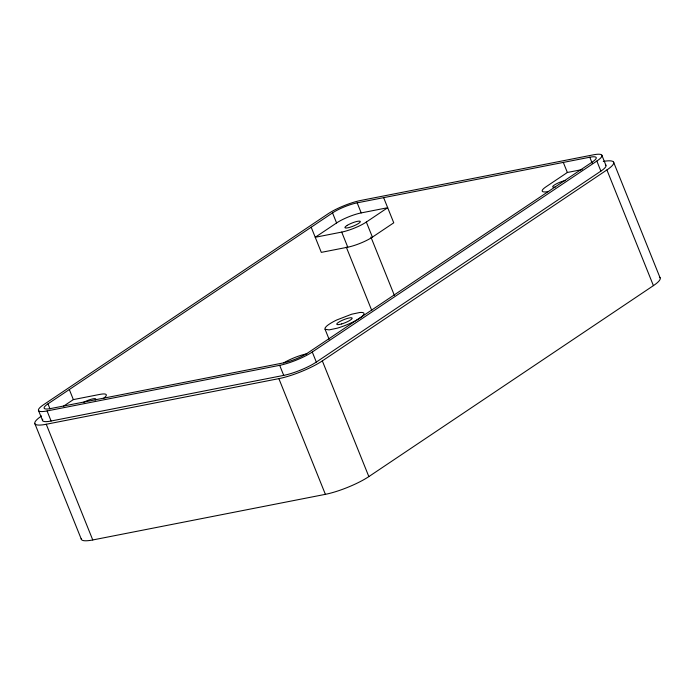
<?xml version="1.0" encoding="UTF-8"?>
<svg xmlns="http://www.w3.org/2000/svg" width="695" height="695" viewBox="0 0 695 695"><rect width="100%" height="100%" fill="white"/><g stroke="black" fill="none" stroke-linecap="round" stroke-linejoin="round"><path stroke-width="1.04" d="M47.972 403.856L332.54 212.896A18.817 3.788 -21.9 0 1 357.169 202.844L589.786 157.226A18.817 3.788 -21.9 0 1 592.427 161.926L307.859 352.886A18.817 3.788 -21.9 0 1 283.23 362.938L50.613 408.564A18.817 3.788 -21.9 0 1 47.972 403.856L49.997 408.886M63.575 406.158L73.357 399.599L99.828 394.404A18.817 3.788 -21.9 0 1 103.79 398.166M336.58 222.956L315.243 237.282L341.714 232.087A18.817 3.788 -21.9 0 0 366.343 222.035L387.688 207.718L361.218 212.905A18.817 3.788 -21.9 0 0 336.58 222.956L332.54 212.896M311.195 227.222L321.307 252.372L347.778 247.185A18.817 3.788 -21.9 0 0 372.407 237.125L393.752 222.808L383.64 197.658M582.184 169.571L567.363 172.473L546.018 186.799A18.817 3.788 -21.9 0 0 548.659 191.499M47.06 410.945L279.677 365.327A24.907 5.004 -21.9 0 0 312.272 352.017L596.84 161.058A24.907 5.004 -21.9 0 0 593.348 154.837L360.731 200.464A24.907 5.004 -21.9 0 0 328.127 213.765L43.559 404.725A24.907 5.004 -21.9 0 0 47.06 410.945L51.1 421.014L283.716 375.387A24.907 5.004 -21.9 0 0 316.321 362.078L600.888 171.118A24.907 5.004 -21.9 0 0 605.371 164.758M41.587 415.966A33.204 6.681 -21.9 0 0 46.252 424.263L278.869 378.636A33.204 6.681 -21.9 0 0 322.332 360.896L606.9 169.945A33.204 6.681 -21.9 0 0 603.269 161.448M81.263 538.608A33.204 6.681 -21.9 0 0 92.756 539.963L325.382 494.336A33.204 6.681 -21.9 0 0 368.845 476.596L653.413 285.636A33.204 6.681 -21.9 0 0 659.39 277.157M565.217 180.587L563.958 180.865A8.305 1.668 -21.9 0 0 554.063 185.218A8.305 1.668 -21.9 0 0 555.149 187.155M325.078 329.282L329.091 329.899L337.223 328.188A21.032 4.231 -21.9 0 0 360.158 317.893A21.032 4.231 -21.9 0 0 359.81 312.498L351.679 314.209L336.693 319.995A21.032 4.231 -21.9 0 0 326.259 326.494L325.008 328.118L325.078 329.282L329.126 339.342M613.572 162.117L660.085 277.818M601.844 155.194L605.892 165.254M606.9 169.945L653.413 285.636M596.84 161.058L600.888 171.118M589.786 157.226L592.218 163.255M563.315 162.413L567.363 172.473M366.343 222.035L372.407 237.125M357.169 202.844L361.218 212.905M370.921 237.056L394.378 295.401M341.714 232.087L347.778 247.185M346.292 247.107L371.773 310.491M322.332 360.896L368.845 476.596M312.272 352.017L316.321 362.078M279.677 365.327L283.716 375.387M278.869 378.636L325.382 494.336M69.318 389.539L73.357 399.599M46.252 424.263L92.756 539.963M38.555 410.589L42.603 420.649M34.915 423.785L81.428 539.485M283.699 362.886A18.817 3.788 -21.9 0 1 306.782 353.816M83.556 402.379A8.305 1.668 -21.9 0 1 92.965 398.826A8.305 1.668 -21.9 0 1 95.18 400.094M51.1 421.014A24.907 5.004 -21.9 0 1 42.743 419.189M347.248 225.345L345.997 226.196A8.305 1.668 -21.9 0 0 348.099 227.76A8.305 1.668 -21.9 0 0 358.472 223.512A8.305 1.668 -21.9 0 0 358.177 221.201L356.596 221.514A8.305 1.668 -21.9 0 0 347.248 225.345M341.662 323.94L339.89 324.391A8.305 1.668 -21.9 0 1 338.213 322.532A8.305 1.668 -21.9 0 1 349.012 318.006L350.471 317.763A8.305 1.668 -21.9 0 1 350.688 319.865A8.305 1.668 -21.9 0 1 341.662 323.94"/></g></svg>
